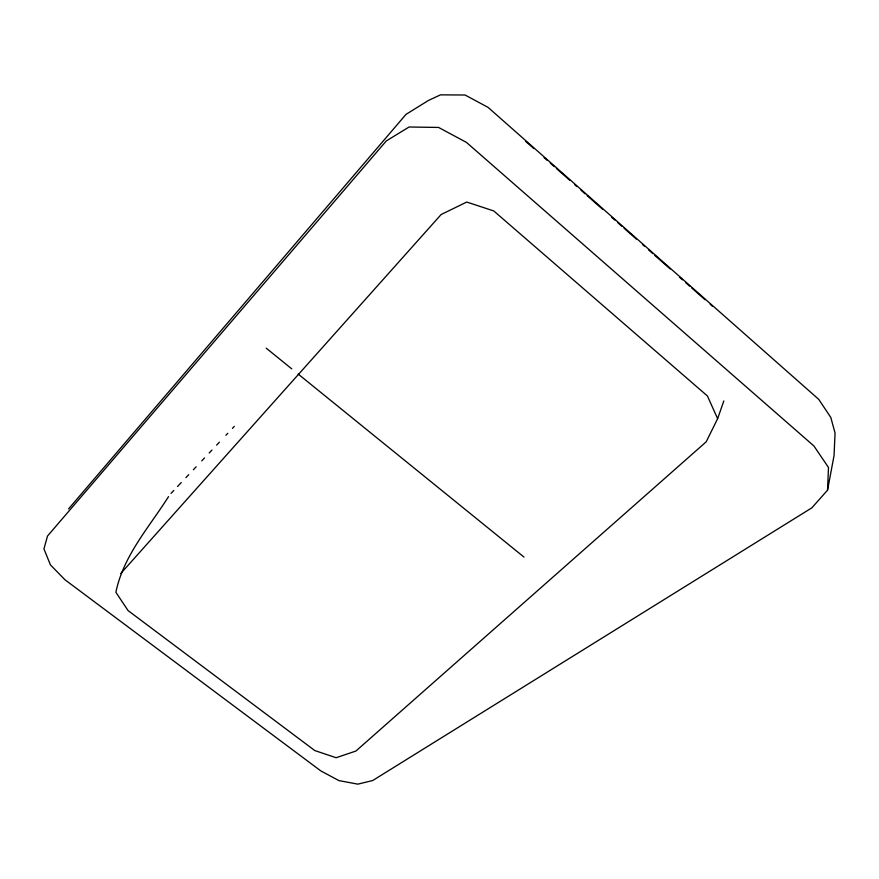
<?xml version="1.0" encoding="UTF-8"?>
<svg xmlns="http://www.w3.org/2000/svg" width="879" height="879" viewBox="0 0 879 879"><rect width="100%" height="100%" fill="white"/><g stroke="black" fill="none" stroke-linecap="round" stroke-linejoin="round"><path stroke-width="1.32" d="M827.546 490.141L828.479 467.452L813.921 445.983L466.463 142.409L438.588 127.444L409.076 127.005L386.299 140.937L47.488 536.069L43.95 548.914L50.433 564.889L65.002 579.799L320.89 770.96L338.953 780.607L357.83 784.145L372.641 780.563L811.888 507.82L827.546 490.141L834.061 455.531L835.05 433.05L830.809 417.47L818.778 399.396L488.054 107.37L465.057 95.009L440.5 94.855L428.381 100.492L406.021 114.358L68.562 508.919M168.537 496.635C149.166 527.235 123.236 555.902 115.896 592.292L128.037 610.553L314.77 750.545L336.119 757.72L355.896 751.051L706.178 441.829L717.627 418.69L723.824 400.945M120.731 573.558L441.126 214.531L466.738 202.049L493.745 210.927L707.408 395.957L717.627 418.69M232.441 428.381L234.286 426.359M171.031 493.394L173.822 490.438M177.536 486.505L181.261 482.56M185.919 477.638L188.71 474.682M193.358 469.76L196.149 466.804M201.73 460.893L204.521 457.937M209.18 453.015L211.971 450.059M216.619 445.126L219.409 442.17M225.925 435.281L227.793 433.314M266.227 348.172L291.784 368.883M298.179 374.069L523.961 557.055M525.609 141.31L533.806 148.551M544.068 157.605L547.145 160.319M550.221 163.033L554.319 166.658M556.374 168.471L569.702 180.239M574.833 184.766L576.877 186.579M580.986 190.194L585.084 193.819M587.139 195.632L602.522 209.213M611.751 217.355L614.828 220.069M617.904 222.794L622.002 226.408M624.057 228.221L636.363 239.088M642.516 244.516L644.571 246.329M648.669 249.955L652.767 253.57M654.822 255.382L670.205 268.963M679.434 277.116L682.511 279.83M685.587 282.544L689.685 286.169M691.74 287.971L705.068 299.75M710.199 304.277L712.254 306.079"/></g></svg>
